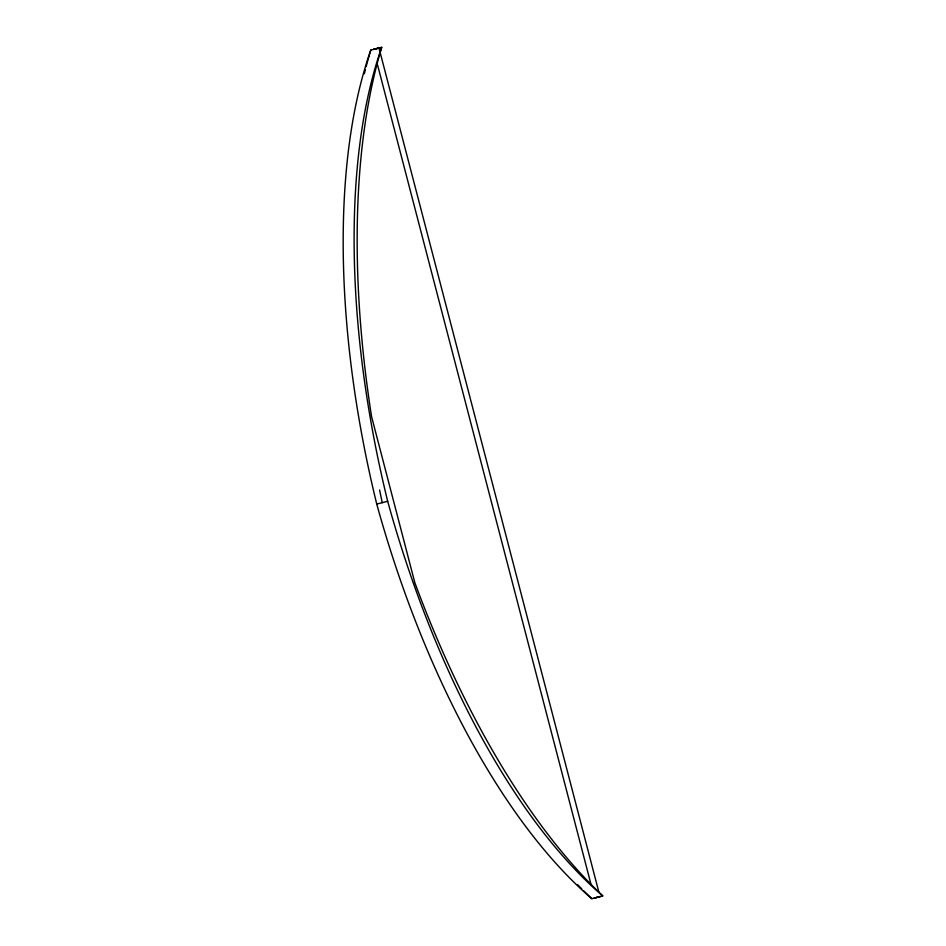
<?xml version="1.0" encoding="UTF-8"?>
<svg xmlns="http://www.w3.org/2000/svg" width="946" height="946" viewBox="0 0 946 946"><rect width="100%" height="100%" fill="white"/><g stroke="black" fill="none" stroke-linecap="round" stroke-linejoin="round"><path stroke-width="1.42" d="M376.484 48.672C384.975 46.366 367.521 51.025 376.011 48.719M366.126 66.681A593.698 257.454 75.7 0 1 370.785 50.091L381.723 47.3A540.284 234.289 75.7 0 0 387.683 501.285A540.284 234.289 75.7 0 0 602.768 895.909L591.829 898.7A593.698 257.454 75.7 0 1 583.777 890.896M370.785 50.091A540.284 234.289 75.7 0 0 376.745 504.076L387.683 501.285M378.979 47.998L598.913 892.326M377.608 65.108L590.836 883.718M379.583 489.969L382.219 502.681M591.829 898.7A540.284 234.289 75.7 0 1 376.745 504.076M581.778 888.885A593.698 257.454 75.7 0 1 577.758 884.782M364.328 73.812A593.698 257.454 75.7 0 1 365.404 69.519M381.723 47.3A593.698 257.454 75.7 0 0 371.577 416.642L414.856 582.783A593.698 257.454 75.7 0 0 602.768 895.909M594.313 898.073L600.32 896.512L594.313 898.073"/></g></svg>
